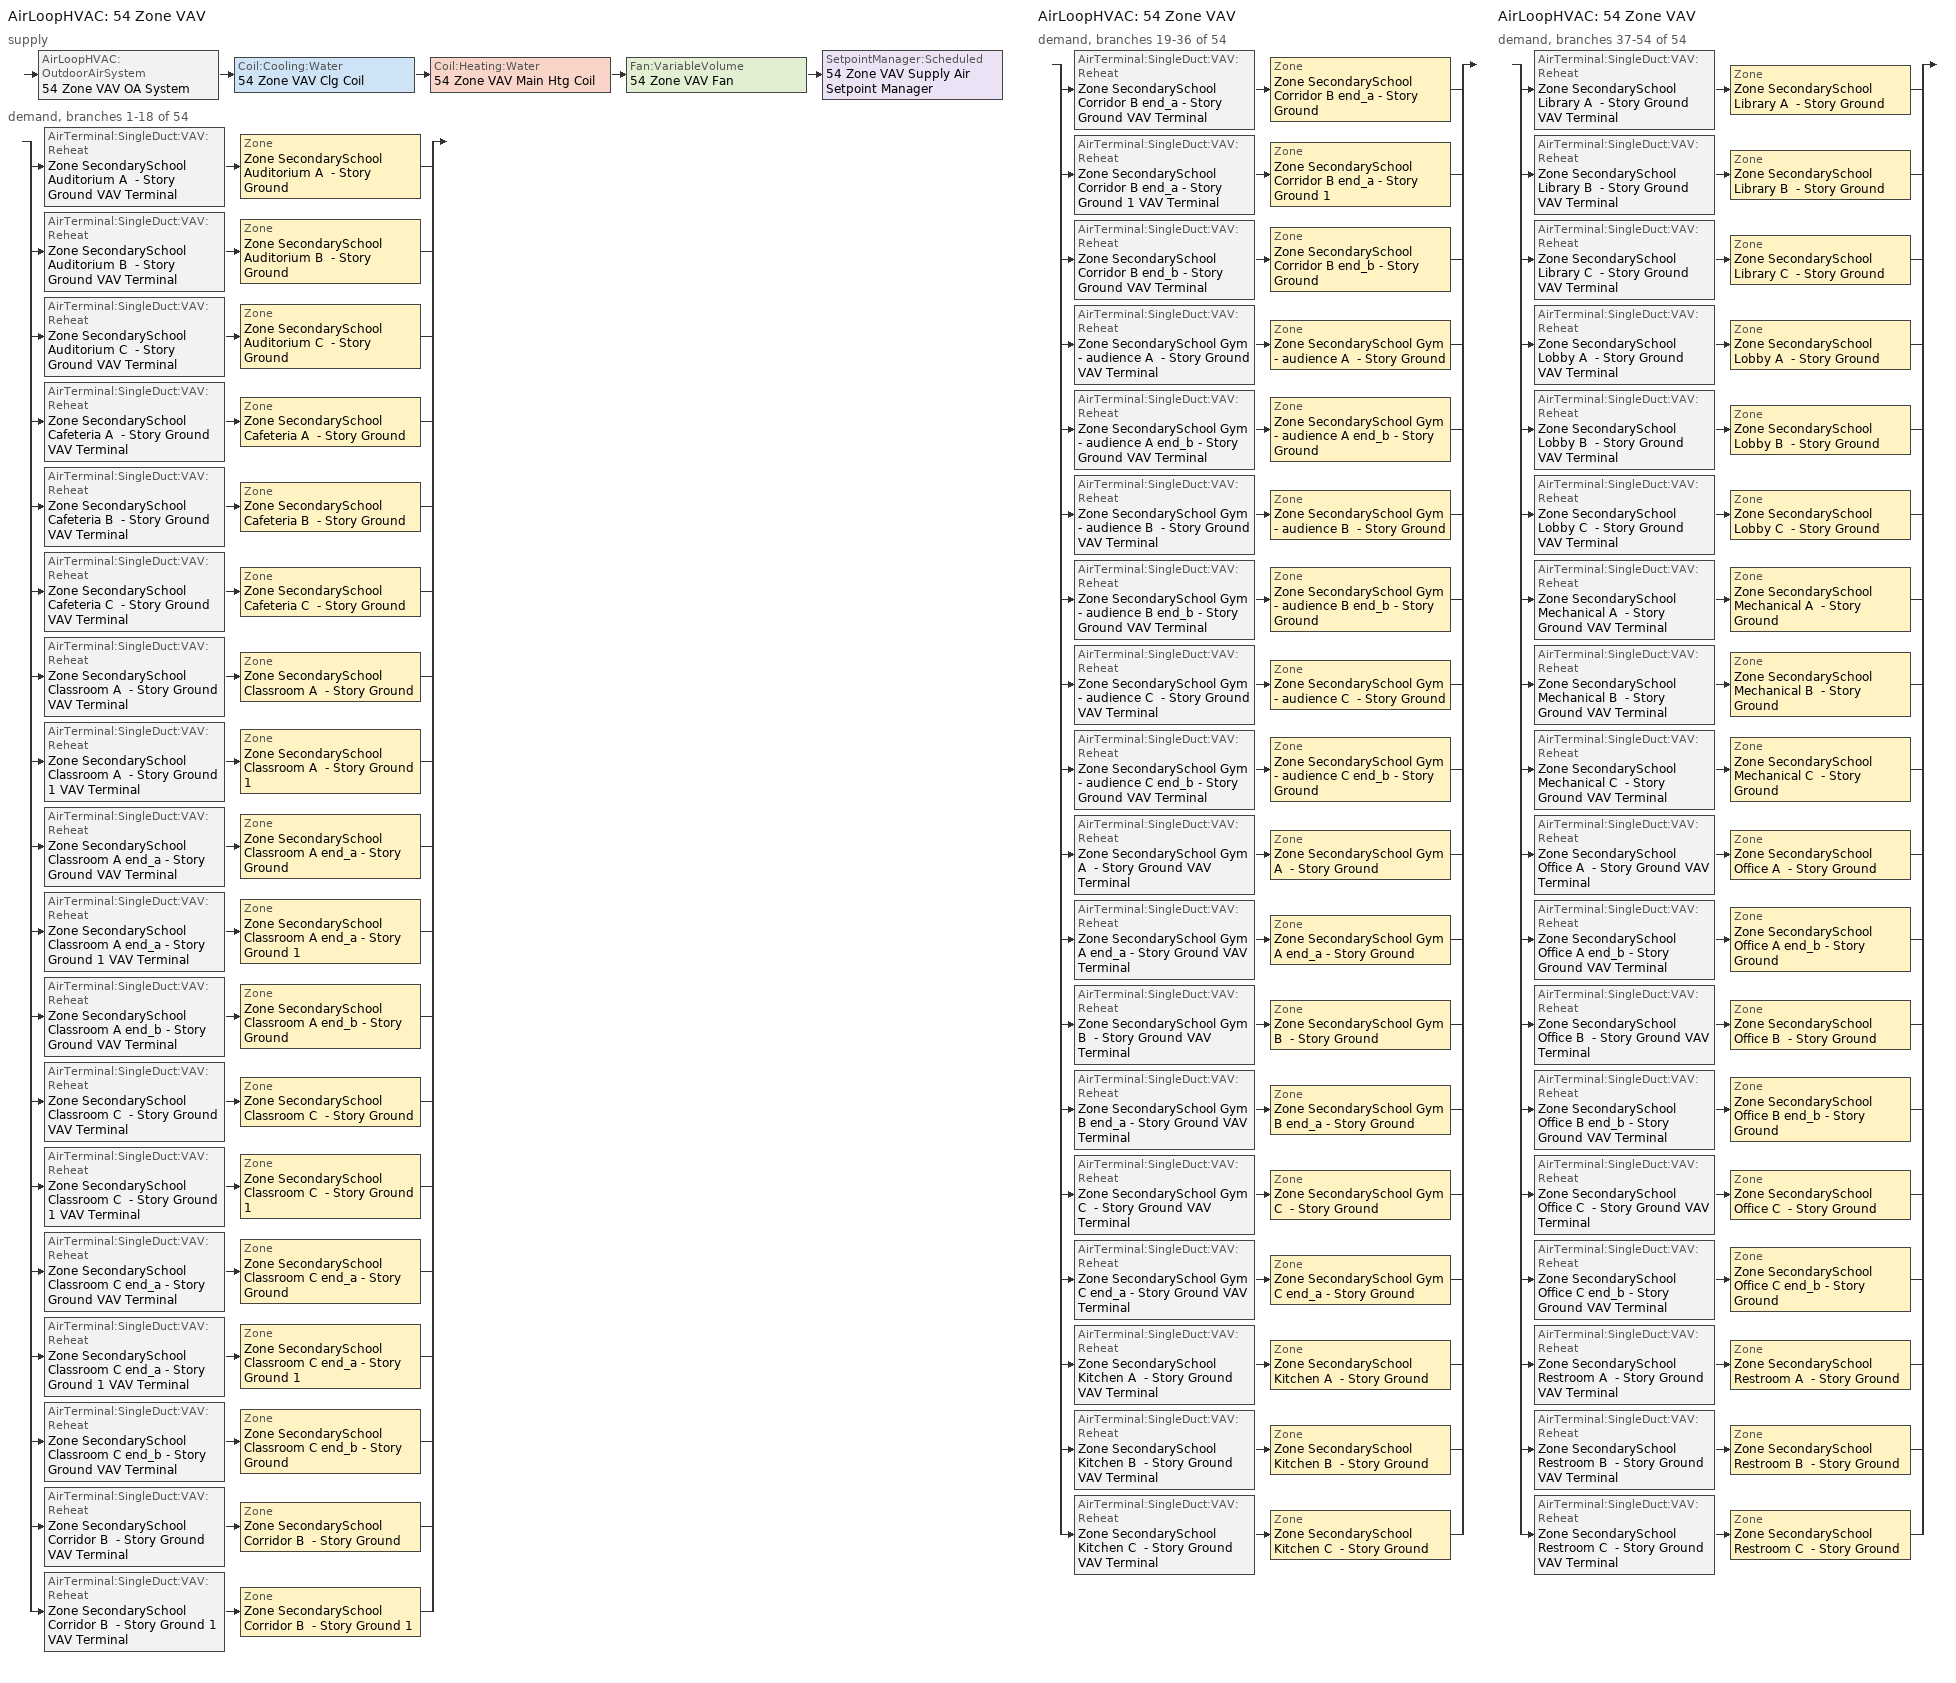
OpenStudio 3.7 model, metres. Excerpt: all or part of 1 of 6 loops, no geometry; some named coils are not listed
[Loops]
AirLoopHVAC '54 Zone VAV'
 supply: AirLoopHVAC:OutdoorAirSystem '54 Zone VAV OA System' > Coil:Cooling:Water '54 Zone VAV Clg Coil' > Coil:Heating:Water '54 Zone VAV Main Htg Coil' > Fan:VariableVolume '54 Zone VAV Fan' > SetpointManager:Scheduled '54 Zone VAV Supply Air Setpoint Manager'
 demand, branches 1-18 of 54: split
  | AirTerminal:SingleDuct:VAV:Reheat 'Zone SecondarySchool Auditorium A  - Story Ground VAV Terminal' > Zone 'Zone SecondarySchool Auditorium A  - Story Ground'
  | AirTerminal:SingleDuct:VAV:Reheat 'Zone SecondarySchool Auditorium B  - Story Ground VAV Terminal' > Zone 'Zone SecondarySchool Auditorium B  - Story Ground'
  | AirTerminal:SingleDuct:VAV:Reheat 'Zone SecondarySchool Auditorium C  - Story Ground VAV Terminal' > Zone 'Zone SecondarySchool Auditorium C  - Story Ground'
  | AirTerminal:SingleDuct:VAV:Reheat 'Zone SecondarySchool Cafeteria A  - Story Ground VAV Terminal' > Zone 'Zone SecondarySchool Cafeteria A  - Story Ground'
  | AirTerminal:SingleDuct:VAV:Reheat 'Zone SecondarySchool Cafeteria B  - Story Ground VAV Terminal' > Zone 'Zone SecondarySchool Cafeteria B  - Story Ground'
  | AirTerminal:SingleDuct:VAV:Reheat 'Zone SecondarySchool Cafeteria C  - Story Ground VAV Terminal' > Zone 'Zone SecondarySchool Cafeteria C  - Story Ground'
  | AirTerminal:SingleDuct:VAV:Reheat 'Zone SecondarySchool Classroom A  - Story Ground VAV Terminal' > Zone 'Zone SecondarySchool Classroom A  - Story Ground'
  | AirTerminal:SingleDuct:VAV:Reheat 'Zone SecondarySchool Classroom A  - Story Ground 1 VAV Terminal' > Zone 'Zone SecondarySchool Classroom A  - Story Ground 1'
  | AirTerminal:SingleDuct:VAV:Reheat 'Zone SecondarySchool Classroom A end_a - Story Ground VAV Terminal' > Zone 'Zone SecondarySchool Classroom A end_a - Story Ground'
  | AirTerminal:SingleDuct:VAV:Reheat 'Zone SecondarySchool Classroom A end_a - Story Ground 1 VAV Terminal' > Zone 'Zone SecondarySchool Classroom A end_a - Story Ground 1'
  | AirTerminal:SingleDuct:VAV:Reheat 'Zone SecondarySchool Classroom A end_b - Story Ground VAV Terminal' > Zone 'Zone SecondarySchool Classroom A end_b - Story Ground'
  | AirTerminal:SingleDuct:VAV:Reheat 'Zone SecondarySchool Classroom C  - Story Ground VAV Terminal' > Zone 'Zone SecondarySchool Classroom C  - Story Ground'
  | AirTerminal:SingleDuct:VAV:Reheat 'Zone SecondarySchool Classroom C  - Story Ground 1 VAV Terminal' > Zone 'Zone SecondarySchool Classroom C  - Story Ground 1'
  | AirTerminal:SingleDuct:VAV:Reheat 'Zone SecondarySchool Classroom C end_a - Story Ground VAV Terminal' > Zone 'Zone SecondarySchool Classroom C end_a - Story Ground'
  | AirTerminal:SingleDuct:VAV:Reheat 'Zone SecondarySchool Classroom C end_a - Story Ground 1 VAV Terminal' > Zone 'Zone SecondarySchool Classroom C end_a - Story Ground 1'
  | AirTerminal:SingleDuct:VAV:Reheat 'Zone SecondarySchool Classroom C end_b - Story Ground VAV Terminal' > Zone 'Zone SecondarySchool Classroom C end_b - Story Ground'
  | AirTerminal:SingleDuct:VAV:Reheat 'Zone SecondarySchool Corridor B  - Story Ground VAV Terminal' > Zone 'Zone SecondarySchool Corridor B  - Story Ground'
  | AirTerminal:SingleDuct:VAV:Reheat 'Zone SecondarySchool Corridor B  - Story Ground 1 VAV Terminal' > Zone 'Zone SecondarySchool Corridor B  - Story Ground 1'
AirLoopHVAC '54 Zone VAV'
 demand, branches 19-36 of 54: split
  | AirTerminal:SingleDuct:VAV:Reheat 'Zone SecondarySchool Corridor B end_a - Story Ground VAV Terminal' > Zone 'Zone SecondarySchool Corridor B end_a - Story Ground'
  | AirTerminal:SingleDuct:VAV:Reheat 'Zone SecondarySchool Corridor B end_a - Story Ground 1 VAV Terminal' > Zone 'Zone SecondarySchool Corridor B end_a - Story Ground 1'
  | AirTerminal:SingleDuct:VAV:Reheat 'Zone SecondarySchool Corridor B end_b - Story Ground VAV Terminal' > Zone 'Zone SecondarySchool Corridor B end_b - Story Ground'
  | AirTerminal:SingleDuct:VAV:Reheat 'Zone SecondarySchool Gym - audience A  - Story Ground VAV Terminal' > Zone 'Zone SecondarySchool Gym - audience A  - Story Ground'
  | AirTerminal:SingleDuct:VAV:Reheat 'Zone SecondarySchool Gym - audience A end_b - Story Ground VAV Terminal' > Zone 'Zone SecondarySchool Gym - audience A end_b - Story Ground'
  | AirTerminal:SingleDuct:VAV:Reheat 'Zone SecondarySchool Gym - audience B  - Story Ground VAV Terminal' > Zone 'Zone SecondarySchool Gym - audience B  - Story Ground'
  | AirTerminal:SingleDuct:VAV:Reheat 'Zone SecondarySchool Gym - audience B end_b - Story Ground VAV Terminal' > Zone 'Zone SecondarySchool Gym - audience B end_b - Story Ground'
  | AirTerminal:SingleDuct:VAV:Reheat 'Zone SecondarySchool Gym - audience C  - Story Ground VAV Terminal' > Zone 'Zone SecondarySchool Gym - audience C  - Story Ground'
  | AirTerminal:SingleDuct:VAV:Reheat 'Zone SecondarySchool Gym - audience C end_b - Story Ground VAV Terminal' > Zone 'Zone SecondarySchool Gym - audience C end_b - Story Ground'
  | AirTerminal:SingleDuct:VAV:Reheat 'Zone SecondarySchool Gym A  - Story Ground VAV Terminal' > Zone 'Zone SecondarySchool Gym A  - Story Ground'
  | AirTerminal:SingleDuct:VAV:Reheat 'Zone SecondarySchool Gym A end_a - Story Ground VAV Terminal' > Zone 'Zone SecondarySchool Gym A end_a - Story Ground'
  | AirTerminal:SingleDuct:VAV:Reheat 'Zone SecondarySchool Gym B  - Story Ground VAV Terminal' > Zone 'Zone SecondarySchool Gym B  - Story Ground'
  | AirTerminal:SingleDuct:VAV:Reheat 'Zone SecondarySchool Gym B end_a - Story Ground VAV Terminal' > Zone 'Zone SecondarySchool Gym B end_a - Story Ground'
  | AirTerminal:SingleDuct:VAV:Reheat 'Zone SecondarySchool Gym C  - Story Ground VAV Terminal' > Zone 'Zone SecondarySchool Gym C  - Story Ground'
  | AirTerminal:SingleDuct:VAV:Reheat 'Zone SecondarySchool Gym C end_a - Story Ground VAV Terminal' > Zone 'Zone SecondarySchool Gym C end_a - Story Ground'
  | AirTerminal:SingleDuct:VAV:Reheat 'Zone SecondarySchool Kitchen A  - Story Ground VAV Terminal' > Zone 'Zone SecondarySchool Kitchen A  - Story Ground'
  | AirTerminal:SingleDuct:VAV:Reheat 'Zone SecondarySchool Kitchen B  - Story Ground VAV Terminal' > Zone 'Zone SecondarySchool Kitchen B  - Story Ground'
  | AirTerminal:SingleDuct:VAV:Reheat 'Zone SecondarySchool Kitchen C  - Story Ground VAV Terminal' > Zone 'Zone SecondarySchool Kitchen C  - Story Ground'
AirLoopHVAC '54 Zone VAV'
 demand, branches 37-54 of 54: split
  | AirTerminal:SingleDuct:VAV:Reheat 'Zone SecondarySchool Library A  - Story Ground VAV Terminal' > Zone 'Zone SecondarySchool Library A  - Story Ground'
  | AirTerminal:SingleDuct:VAV:Reheat 'Zone SecondarySchool Library B  - Story Ground VAV Terminal' > Zone 'Zone SecondarySchool Library B  - Story Ground'
  | AirTerminal:SingleDuct:VAV:Reheat 'Zone SecondarySchool Library C  - Story Ground VAV Terminal' > Zone 'Zone SecondarySchool Library C  - Story Ground'
  | AirTerminal:SingleDuct:VAV:Reheat 'Zone SecondarySchool Lobby A  - Story Ground VAV Terminal' > Zone 'Zone SecondarySchool Lobby A  - Story Ground'
  | AirTerminal:SingleDuct:VAV:Reheat 'Zone SecondarySchool Lobby B  - Story Ground VAV Terminal' > Zone 'Zone SecondarySchool Lobby B  - Story Ground'
  | AirTerminal:SingleDuct:VAV:Reheat 'Zone SecondarySchool Lobby C  - Story Ground VAV Terminal' > Zone 'Zone SecondarySchool Lobby C  - Story Ground'
  | AirTerminal:SingleDuct:VAV:Reheat 'Zone SecondarySchool Mechanical A  - Story Ground VAV Terminal' > Zone 'Zone SecondarySchool Mechanical A  - Story Ground'
  | AirTerminal:SingleDuct:VAV:Reheat 'Zone SecondarySchool Mechanical B  - Story Ground VAV Terminal' > Zone 'Zone SecondarySchool Mechanical B  - Story Ground'
  | AirTerminal:SingleDuct:VAV:Reheat 'Zone SecondarySchool Mechanical C  - Story Ground VAV Terminal' > Zone 'Zone SecondarySchool Mechanical C  - Story Ground'
  | AirTerminal:SingleDuct:VAV:Reheat 'Zone SecondarySchool Office A  - Story Ground VAV Terminal' > Zone 'Zone SecondarySchool Office A  - Story Ground'
  | AirTerminal:SingleDuct:VAV:Reheat 'Zone SecondarySchool Office A end_b - Story Ground VAV Terminal' > Zone 'Zone SecondarySchool Office A end_b - Story Ground'
  | AirTerminal:SingleDuct:VAV:Reheat 'Zone SecondarySchool Office B  - Story Ground VAV Terminal' > Zone 'Zone SecondarySchool Office B  - Story Ground'
  | AirTerminal:SingleDuct:VAV:Reheat 'Zone SecondarySchool Office B end_b - Story Ground VAV Terminal' > Zone 'Zone SecondarySchool Office B end_b - Story Ground'
  | AirTerminal:SingleDuct:VAV:Reheat 'Zone SecondarySchool Office C  - Story Ground VAV Terminal' > Zone 'Zone SecondarySchool Office C  - Story Ground'
  | AirTerminal:SingleDuct:VAV:Reheat 'Zone SecondarySchool Office C end_b - Story Ground VAV Terminal' > Zone 'Zone SecondarySchool Office C end_b - Story Ground'
  | AirTerminal:SingleDuct:VAV:Reheat 'Zone SecondarySchool Restroom A  - Story Ground VAV Terminal' > Zone 'Zone SecondarySchool Restroom A  - Story Ground'
  | AirTerminal:SingleDuct:VAV:Reheat 'Zone SecondarySchool Restroom B  - Story Ground VAV Terminal' > Zone 'Zone SecondarySchool Restroom B  - Story Ground'
  | AirTerminal:SingleDuct:VAV:Reheat 'Zone SecondarySchool Restroom C  - Story Ground VAV Terminal' > Zone 'Zone SecondarySchool Restroom C  - Story Ground'
[SizingPeriod:DesignDay] Barometric Pressure {Pa}=100606; Wind Speed {m/s}=3.2; Wind Direction {deg}=10; Rain Indicator=No; Snow Indicator=No; Day of Month=21; Day Type=SummerDesignDay; Daylight Saving Time Indicator=No; Humidity Condition Type=Wetbulb; Dry-Bulb Temperature Range Modifier Type=DefaultMultipliers; Solar Model Indicator=ASHRAETau; ASHRAE Clear Sky Optical Depth for Beam Irradiance=0.346
Name | Maximum Dry-Bulb Temperature {C} | Daily Dry-Bulb Temperature Range {deltaC} | Month | Wetbulb or DewPoint at Maximum Dry-Bulb {C} | ASHRAE Clear Sky Optical Depth for Diffuse Irradiance
Aurora State October .4% Condns DB=>MCWB 1 | 25.2 | 9.3 | 10 | 15.1 | 2.553
Aurora State September .4% Condns DB=>MCWB 1 | 32.9 | 13 | 9 | 18.6 | 2.524
[Sizing:Zone] Zone Cooling Design Supply Air Temperature Input Method=SupplyAirTemperature; Zone Cooling Design Supply Air Temperature {C}=12.7778; Zone Cooling Design Supply Air Temperature Difference {deltaC}=11.11; Zone Heating Design Supply Air Temperature Input Method=SupplyAirTemperature; Zone Heating Design Supply Air Temperature {C}=40; Zone Heating Design Supply Air Temperature Difference {deltaC}=11.11; Zone Cooling Design Supply Air Humidity Ratio {kg-H2O/kg-air}=0.0085; Zone Heating Design Supply Air Humidity Ratio {kg-H2O/kg-air}=0.008; Cooling Design Air Flow Method=DesignDayWithLimit; Heating Design Air Flow Method=DesignDay; Account for Dedicated Outdoor Air System=No; Dedicated Outdoor Air System Control Strategy=NeutralSupplyAir; Dedicated Outdoor Air Low Setpoint Temperature for Design {C}=autosize; Dedicated Outdoor Air High Setpoint Temperature for Design {C}=autosize; Zone Load Sizing Method=Sensible Load Only No Latent Load; Zone Latent Cooling Design Supply Air Humidity Ratio Input Method=HumidityRatioDifference; Zone Cooling Design Supply Air Humidity Ratio Difference {kgWater/kgDryAir}=0.005; Zone Latent Heating Design Supply Air Humidity Ratio Input Method=HumidityRatioDifference; Zone Humidification Design Supply Air Humidity Ratio Difference {kgWater/kgDryAir}=0.005
Zone SecondarySchool Classroom A end_a - Story Ground; Zone SecondarySchool Corridor B end_a - Story Ground; Zone SecondarySchool Classroom C end_a - Story Ground; Zone SecondarySchool Classroom A  - Story Ground; Zone SecondarySchool Corridor B  - Story Ground; Zone SecondarySchool Classroom C  - Story Ground; Zone SecondarySchool Classroom A end_b - Story Ground; Zone SecondarySchool Corridor B end_b - Story Ground; Zone SecondarySchool Classroom C end_b - Story Ground; Zone SecondarySchool Classroom A end_a - Story Ground 1; Zone SecondarySchool Corridor B end_a - Story Ground 1; Zone SecondarySchool Classroom C end_a - Story Ground 1; Zone SecondarySchool Classroom A  - Story Ground 1; Zone SecondarySchool Corridor B  - Story Ground 1; Zone SecondarySchool Classroom C  - Story Ground 1; Zone SecondarySchool Kitchen A  - Story Ground; Zone SecondarySchool Kitchen B  - Story Ground; Zone SecondarySchool Kitchen C  - Story Ground; Zone SecondarySchool Lobby A  - Story Ground; Zone SecondarySchool Lobby B  - Story Ground; Zone SecondarySchool Lobby C  - Story Ground; Zone SecondarySchool Restroom A  - Story Ground; Zone SecondarySchool Restroom B  - Story Ground; Zone SecondarySchool Restroom C  - Story Ground; Zone SecondarySchool Cafeteria A  - Story Ground; Zone SecondarySchool Cafeteria B  - Story Ground; Zone SecondarySchool Cafeteria C  - Story Ground; Zone SecondarySchool Mechanical A  - Story Ground; Zone SecondarySchool Mechanical B  - Story Ground; Zone SecondarySchool Mechanical C  - Story Ground; Zone SecondarySchool Library A  - Story Ground; Zone SecondarySchool Library B  - Story Ground; Zone SecondarySchool Library C  - Story Ground; Zone SecondarySchool Office A  - Story Ground; Zone SecondarySchool Office B  - Story Ground; Zone SecondarySchool Office C  - Story Ground; Zone SecondarySchool Office A end_b - Story Ground; Zone SecondarySchool Office B end_b - Story Ground; Zone SecondarySchool Office C end_b - Story Ground; Zone SecondarySchool Gym A end_a - Story Ground; Zone SecondarySchool Gym B end_a - Story Ground; Zone SecondarySchool Gym C end_a - Story Ground; Zone SecondarySchool Gym A  - Story Ground; Zone SecondarySchool Gym B  - Story Ground; Zone SecondarySchool Gym C  - Story Ground; Zone SecondarySchool Auditorium A  - Story Ground; Zone SecondarySchool Auditorium B  - Story Ground; Zone SecondarySchool Auditorium C  - Story Ground; Zone SecondarySchool Gym - audience A  - Story Ground; Zone SecondarySchool Gym - audience B  - Story Ground; Zone SecondarySchool Gym - audience C  - Story Ground; Zone SecondarySchool Gym - audience A end_b - Story Ground; Zone SecondarySchool Gym - audience B end_b - Story Ground; Zone SecondarySchool Gym - audience C end_b - Story Ground
[Zone equipment]
Zone SecondarySchool Classroom A end_a - Story Ground: Zone SecondarySchool Classroom A end_a - Story Ground VAV Terminal
Zone SecondarySchool Corridor B end_a - Story Ground: Zone SecondarySchool Corridor B end_a - Story Ground VAV Terminal
Zone SecondarySchool Classroom C end_a - Story Ground: Zone SecondarySchool Classroom C end_a - Story Ground VAV Terminal
Zone SecondarySchool Classroom A  - Story Ground: Zone SecondarySchool Classroom A  - Story Ground VAV Terminal
Zone SecondarySchool Corridor B  - Story Ground: Zone SecondarySchool Corridor B  - Story Ground VAV Terminal
Zone SecondarySchool Classroom C  - Story Ground: Zone SecondarySchool Classroom C  - Story Ground VAV Terminal
Zone SecondarySchool Classroom A end_b - Story Ground: Zone SecondarySchool Classroom A end_b - Story Ground VAV Terminal
Zone SecondarySchool Corridor B end_b - Story Ground: Zone SecondarySchool Corridor B end_b - Story Ground VAV Terminal
Zone SecondarySchool Classroom C end_b - Story Ground: Zone SecondarySchool Classroom C end_b - Story Ground VAV Terminal
Zone SecondarySchool Classroom A end_a - Story Ground 1: Zone SecondarySchool Classroom A end_a - Story Ground 1 VAV Terminal
Zone SecondarySchool Corridor B end_a - Story Ground 1: Zone SecondarySchool Corridor B end_a - Story Ground 1 VAV Terminal
Zone SecondarySchool Classroom C end_a - Story Ground 1: Zone SecondarySchool Classroom C end_a - Story Ground 1 VAV Terminal
Zone SecondarySchool Classroom A  - Story Ground 1: Zone SecondarySchool Classroom A  - Story Ground 1 VAV Terminal
Zone SecondarySchool Corridor B  - Story Ground 1: Zone SecondarySchool Corridor B  - Story Ground 1 VAV Terminal
Zone SecondarySchool Classroom C  - Story Ground 1: Zone SecondarySchool Classroom C  - Story Ground 1 VAV Terminal
Zone SecondarySchool Kitchen A  - Story Ground: Zone SecondarySchool Kitchen A  - Story Ground Exhaust Fan, Zone SecondarySchool Kitchen A  - Story Ground VAV Terminal
Zone SecondarySchool Kitchen B  - Story Ground: Zone SecondarySchool Kitchen B  - Story Ground Exhaust Fan, Zone SecondarySchool Kitchen B  - Story Ground VAV Terminal
Zone SecondarySchool Kitchen C  - Story Ground: Zone SecondarySchool Kitchen C  - Story Ground Exhaust Fan, Zone SecondarySchool Kitchen C  - Story Ground VAV Terminal
Zone SecondarySchool Lobby A  - Story Ground: Zone SecondarySchool Lobby A  - Story Ground VAV Terminal
Zone SecondarySchool Lobby B  - Story Ground: Zone SecondarySchool Lobby B  - Story Ground VAV Terminal
Zone SecondarySchool Lobby C  - Story Ground: Zone SecondarySchool Lobby C  - Story Ground VAV Terminal
Zone SecondarySchool Restroom A  - Story Ground: Zone SecondarySchool Restroom A  - Story Ground Exhaust Fan, Zone SecondarySchool Restroom A  - Story Ground VAV Terminal
Zone SecondarySchool Restroom B  - Story Ground: Zone SecondarySchool Restroom B  - Story Ground Exhaust Fan, Zone SecondarySchool Restroom B  - Story Ground VAV Terminal
Zone SecondarySchool Restroom C  - Story Ground: Zone SecondarySchool Restroom C  - Story Ground Exhaust Fan, Zone SecondarySchool Restroom C  - Story Ground VAV Terminal
Zone SecondarySchool Cafeteria A  - Story Ground: Zone SecondarySchool Cafeteria A  - Story Ground VAV Terminal
Zone SecondarySchool Cafeteria B  - Story Ground: Zone SecondarySchool Cafeteria B  - Story Ground VAV Terminal
Zone SecondarySchool Cafeteria C  - Story Ground: Zone SecondarySchool Cafeteria C  - Story Ground VAV Terminal
Zone SecondarySchool Mechanical A  - Story Ground: Zone SecondarySchool Mechanical A  - Story Ground VAV Terminal
Zone SecondarySchool Mechanical B  - Story Ground: Zone SecondarySchool Mechanical B  - Story Ground VAV Terminal
Zone SecondarySchool Mechanical C  - Story Ground: Zone SecondarySchool Mechanical C  - Story Ground VAV Terminal
Zone SecondarySchool Library A  - Story Ground: Zone SecondarySchool Library A  - Story Ground VAV Terminal
Zone SecondarySchool Library B  - Story Ground: Zone SecondarySchool Library B  - Story Ground VAV Terminal
Zone SecondarySchool Library C  - Story Ground: Zone SecondarySchool Library C  - Story Ground VAV Terminal
Zone SecondarySchool Office A  - Story Ground: Zone SecondarySchool Office A  - Story Ground VAV Terminal
Zone SecondarySchool Office B  - Story Ground: Zone SecondarySchool Office B  - Story Ground VAV Terminal
Zone SecondarySchool Office C  - Story Ground: Zone SecondarySchool Office C  - Story Ground VAV Terminal
Zone SecondarySchool Office A end_b - Story Ground: Zone SecondarySchool Office A end_b - Story Ground VAV Terminal
Zone SecondarySchool Office B end_b - Story Ground: Zone SecondarySchool Office B end_b - Story Ground VAV Terminal
Zone SecondarySchool Office C end_b - Story Ground: Zone SecondarySchool Office C end_b - Story Ground VAV Terminal
Zone SecondarySchool Gym A end_a - Story Ground: Zone SecondarySchool Gym A end_a - Story Ground VAV Terminal
Zone SecondarySchool Gym B end_a - Story Ground: Zone SecondarySchool Gym B end_a - Story Ground VAV Terminal
Zone SecondarySchool Gym C end_a - Story Ground: Zone SecondarySchool Gym C end_a - Story Ground VAV Terminal
Zone SecondarySchool Gym A  - Story Ground: Zone SecondarySchool Gym A  - Story Ground VAV Terminal
Zone SecondarySchool Gym B  - Story Ground: Zone SecondarySchool Gym B  - Story Ground VAV Terminal
Zone SecondarySchool Gym C  - Story Ground: Zone SecondarySchool Gym C  - Story Ground VAV Terminal
Zone SecondarySchool Auditorium A  - Story Ground: Zone SecondarySchool Auditorium A  - Story Ground VAV Terminal
Zone SecondarySchool Auditorium B  - Story Ground: Zone SecondarySchool Auditorium B  - Story Ground VAV Terminal
Zone SecondarySchool Auditorium C  - Story Ground: Zone SecondarySchool Auditorium C  - Story Ground VAV Terminal
Zone SecondarySchool Gym - audience A  - Story Ground: Zone SecondarySchool Gym - audience A  - Story Ground VAV Terminal
Zone SecondarySchool Gym - audience B  - Story Ground: Zone SecondarySchool Gym - audience B  - Story Ground VAV Terminal
Zone SecondarySchool Gym - audience C  - Story Ground: Zone SecondarySchool Gym - audience C  - Story Ground VAV Terminal
Zone SecondarySchool Gym - audience A end_b - Story Ground: Zone SecondarySchool Gym - audience A end_b - Story Ground VAV Terminal
Zone SecondarySchool Gym - audience B end_b - Story Ground: Zone SecondarySchool Gym - audience B end_b - Story Ground VAV Terminal
Zone SecondarySchool Gym - audience C end_b - Story Ground: Zone SecondarySchool Gym - audience C end_b - Story Ground VAV Terminal
[Fan:ZoneExhaust] Fan Total Efficiency=0.0273754; Pressure Rise {Pa}=124.544; System Availability Manager Coupling Mode=Decoupled
Name | Availability Schedule | Maximum Flow Rate {m3/s} | Flow Fraction Schedule
Zone SecondarySchool Kitchen A  - Story Ground Exhaust Fan; Zone SecondarySchool Kitchen C  - Story Ground Exhaust Fan | SecondarySchool Kitchen Exhaust | 0.0534989 | SecondarySchool Kitchen Exhaust
Zone SecondarySchool Kitchen B  - Story Ground Exhaust Fan | SecondarySchool Kitchen Exhaust | 0.438101 | SecondarySchool Kitchen Exhaust
Zone SecondarySchool Restroom A  - Story Ground Exhaust Fan; Zone SecondarySchool Restroom C  - Story Ground Exhaust Fan | Always On Discrete | 0.0418126 | Always On Discrete
Zone SecondarySchool Restroom B  - Story Ground Exhaust Fan | Always On Discrete | 0.342402 | Always On Discrete
[SetpointManager:Scheduled]
54 Zone VAV Supply Air Setpoint Manager: Control Variable=Temperature; Schedule=Supply Air Temp - 55.0F; Setpoint Node or NodeList=54 Zone VAV Supply Outlet Node
[Refrigeration:WalkIn] Availability Schedule=Always On Discrete; Rated Total Heating Power {W}=0; Rated Circulation Fan Power {W}=0; Rated Total Lighting Power {W}=240; Lighting Schedule=Always On; Defrost Control Type=TimeSchedule; Temperature Termination Defrost Fraction to Ice=0.7; Insulated Floor Surface Area {m2}=22.2967; Insulated Floor U-Value {W/m2-K}=0.207
Name | Rated Coil Cooling Capacity {W} | Operating Temperature {C} | Rated Cooling Source Temperature {C} | Rated Cooling Coil Fan Power {W} | Defrost Type | Defrost Schedule | Defrost Drip-Down Schedule | Defrost Power {W} | WalkIn Zone Boundary 1
Secondary School Cooler | 5597.66 | 2 | -3.88889 | 400 | OffCycle | Refrigeration Defrost Schedule | Refrigeration Dripdown Schedule | 0 | Refrigeration Walk In Zone Boundary 1
Secondary School Freezer | 5363.2 | -23 | -28.3333 | 500 | Electric | Refrigeration Defrost Schedule 1 | Refrigeration Dripdown Schedule 1 | 3000 | Refrigeration Walk In Zone Boundary 2
[Refrigeration:WalkIn:ZoneBoundary] Zone=Zone SecondarySchool Kitchen B  - Story Ground; Total Insulated Surface Area Facing Zone {m2}=43.4; Insulated Surface U-Value Facing Zone {W/m2-K}=0.235; Area of Stocking Doors Facing Zone {m2}=2; Height of Stocking Doors Facing Zone {m}=2; Stocking Door Opening Schedule Name Facing Zone=door_wi_sched; Stocking Door Opening Protection Type Facing Zone=None
Refrigeration Walk In Zone Boundary 1; Refrigeration Walk In Zone Boundary 2
[AirLoopHVAC]
54 Zone VAV: Availability Schedule=54 Zone VAV Occ Sch; Design Supply Air Flow Rate {m3/s}=78.7498; Design Return Air Flow Fraction of Supply Air Flow=1
[Sizing:System]
54 Zone VAV: Type of Load to Size On=Sensible; Design Outdoor Air Flow Rate {m3/s}=78.7498; Central Heating Maximum System Air Flow Ratio=0.3; Preheat Design Temperature {C}=7.22222; Preheat Design Humidity Ratio {kg-H2O/kg-Air}=0.008; Precool Design Temperature {C}=12.7778; Precool Design Humidity Ratio {kg-H2O/kg-Air}=0.008; Central Cooling Design Supply Air Temperature {C}=12.7778; Central Heating Design Supply Air Temperature {C}=12.7778; Sizing Option=Coincident; 100% Outdoor Air in Cooling=No; 100% Outdoor Air in Heating=No; Central Cooling Design Supply Air Humidity Ratio {kg-H2O/kg-Air}=0.0085; Central Heating Design Supply Air Humidity Ratio {kg-H2O/kg-Air}=0.008; Cooling Design Air Flow Method=DesignDay; Heating Design Air Flow Method=DesignDay; System Outdoor Air Method=ZoneSum; Zone Maximum Outdoor Air Fraction=1; Cooling Supply Air Flow Rate Per Floor Area {m3/s-m2}=0.00996765; Cooling Fraction of Autosized Cooling Supply Air Flow Rate=1; Cooling Supply Air Flow Rate Per Unit Cooling Capacity {m3/s-W}=3.94755e-05; Heating Supply Air Flow Rate Per Floor Area {m3/s-m2}=0.00996765; Heating Fraction of Autosized Heating Supply Air Flow Rate=1; Heating Fraction of Autosized Cooling Supply Air Flow Rate=1; Heating Supply Air Flow Rate Per Unit Heating Capacity {m3/s-W}=3.15882e-05; Cooling Design Capacity Method=CoolingDesignCapacity; Cooling Design Capacity {W}=1.55503e+06; Cooling Design Capacity Per Floor Area {W/m2}=234.7; Fraction of Autosized Cooling Design Capacity=1; Heating Design Capacity Method=HeatingDesignCapacity; Heating Design Capacity {W}=678221; Heating Design Capacity Per Floor Area {W/m2}=157; Fraction of Autosized Heating Design Capacity=1; Central Cooling Capacity Control Method=OnOff; Occupant Diversity=1
[Fan:VariableVolume]
54 Zone VAV Fan: Availability Schedule=Always On Discrete; Fan Total Efficiency=0.6175; Pressure Rise {Pa}=1389.92; Maximum Flow Rate {m3/s}=78.7498; Fan Power Minimum Flow Rate Input Method=Fraction; Fan Power Minimum Flow Fraction=0.25; Fan Power Minimum Air Flow Rate {m3/s}=0; Motor Efficiency=0.95; Motor In Airstream Fraction=1; Fan Power Coefficient 1=0.04076; Fan Power Coefficient 2=0.0881; Fan Power Coefficient 3=-0.0729; Fan Power Coefficient 4=0.9437; Fan Power Coefficient 5=0
[Controller:OutdoorAir]
54 Zone VAV OA Controller: Minimum Outdoor Air Flow Rate {m3/s}=0; Maximum Outdoor Air Flow Rate {m3/s}=78.7498; Economizer Control Type=FixedDryBulb; Economizer Control Action Type=ModulateFlow; Economizer Maximum Limit Dry-Bulb Temperature {C}=12.7778; Lockout Type=LockoutWithHeating; Minimum Limit Type=FixedMinimum; Minimum Outdoor Air Schedule=54 Zone VAV Occ Sch; Controller Mechanical Ventilation=54 Zone VAV Vent Controller; High Humidity Control=No; Heat Recovery Bypass Control Type=BypassWhenWithinEconomizerLimits; Economizer Operation Staging=InterlockedWithMechanicalCooling
[Controller:MechanicalVentilation]
54 Zone VAV Vent Controller: Availability Schedule=Always On Discrete; Demand Controlled Ventilation=Yes; System Outdoor Air Method=ZoneSum
[AirLoopHVAC:OutdoorAirSystem]
54 Zone VAV OA System: Controller=54 Zone VAV OA Controller
[AirTerminal:SingleDuct:VAV:Reheat] Availability Schedule=Always On Discrete; Zone Minimum Air Flow Input Method=Constant; Constant Minimum Air Flow Fraction=0.3; Minimum Hot Water or Steam Flow Rate {m3/s}=0; Convergence Tolerance=0.001; Damper Heating Action=ReverseWithLimits; Maximum Flow Fraction During Reheat=0.5; Maximum Reheat Air Temperature {C}=40; Control For Outdoor Air=No
Name | Maximum Air Flow Rate {m3/s} | Fixed Minimum Air Flow Rate {m3/s} | Reheat Coil | Maximum Hot Water or Steam Flow Rate {m3/s} | Maximum Flow per Zone Floor Area During Reheat {m3/s-m2}
Zone SecondarySchool Auditorium A  - Story Ground VAV Terminal | 0.534045 | 0.160213 | Zone SecondarySchool Auditorium A  - Story Ground Reheat Coil | 0.000216453 | 0.00455166
Zone SecondarySchool Auditorium B  - Story Ground VAV Terminal | 4.14311 | 1.24293 | Zone SecondarySchool Auditorium B  - Story Ground Reheat Coil | 0.000608259 | 0.00354101
Zone SecondarySchool Auditorium C  - Story Ground VAV Terminal | 1.34458 | 0.403373 | Zone SecondarySchool Auditorium C  - Story Ground Reheat Coil | 0.000237706 | 0.0114598
Zone SecondarySchool Cafeteria A  - Story Ground VAV Terminal | 0.296286 | 0.0888858 | Zone SecondarySchool Cafeteria A  - Story Ground Reheat Coil | 0.000101538 | 0.00339547
Zone SecondarySchool Cafeteria B  - Story Ground VAV Terminal | 2.42628 | 0.727884 | Zone SecondarySchool Cafeteria B  - Story Ground Reheat Coil | 0.000351046 | 0.00339547
Zone SecondarySchool Cafeteria C  - Story Ground VAV Terminal | 0.549271 | 0.164781 | Zone SecondarySchool Cafeteria C  - Story Ground Reheat Coil | 0.000106747 | 0.00629471
Zone SecondarySchool Classroom A  - Story Ground VAV Terminal | 7.48408 | 2.24523 | Zone SecondarySchool Classroom A  - Story Ground Reheat Coil | 0.00203451 | 0.0023856
Zone SecondarySchool Classroom A  - Story Ground 1 VAV Terminal | 2.45228 | 0.735684 | Zone SecondarySchool Classroom A  - Story Ground 1 Reheat Coil | 0.000895612 | 0.00177469
Zone SecondarySchool Classroom A end_a - Story Ground VAV Terminal | 0.892214 | 0.267664 | Zone SecondarySchool Classroom A end_a - Story Ground Reheat Coil | 0.000188291 | 0.00673494
Zone SecondarySchool Classroom A end_a - Story Ground 1 VAV Terminal | 0.731912 | 0.219574 | Zone SecondarySchool Classroom A end_a - Story Ground 1 Reheat Coil | 0.000185678 | 0.00552489
Zone SecondarySchool Classroom A end_b - Story Ground VAV Terminal | 0.466013 | 0.139804 | Zone SecondarySchool Classroom A end_b - Story Ground Reheat Coil | 0.000185757 | 0.00351773
Zone SecondarySchool Classroom C  - Story Ground VAV Terminal | 8.75409 | 2.62623 | Zone SecondarySchool Classroom C  - Story Ground Reheat Coil | 0.00203451 | 0.00279042
Zone SecondarySchool Classroom C  - Story Ground 1 VAV Terminal | 3.7368 | 1.12104 | Zone SecondarySchool Classroom C  - Story Ground 1 Reheat Coil | 0.00089873 | 0.00270428
Zone SecondarySchool Classroom C end_a - Story Ground VAV Terminal | 0.919916 | 0.275975 | Zone SecondarySchool Classroom C end_a - Story Ground Reheat Coil | 0.000189889 | 0.00694405
Zone SecondarySchool Classroom C end_a - Story Ground 1 VAV Terminal | 0.815405 | 0.244622 | Zone SecondarySchool Classroom C end_a - Story Ground 1 Reheat Coil | 0.000185961 | 0.00615514
Zone SecondarySchool Classroom C end_b - Story Ground VAV Terminal | 0.539355 | 0.161806 | Zone SecondarySchool Classroom C end_b - Story Ground Reheat Coil | 0.000185757 | 0.00407135
Zone SecondarySchool Corridor B  - Story Ground VAV Terminal | 4.23194 | 1.26958 | Zone SecondarySchool Corridor B  - Story Ground Reheat Coil | 0.00154566 | 0.00110987
Zone SecondarySchool Corridor B  - Story Ground 1 VAV Terminal | 1.86591 | 0.559772 | Zone SecondarySchool Corridor B  - Story Ground 1 Reheat Coil | 0.000681055 | 0.00111101
Zone SecondarySchool Corridor B end_a - Story Ground VAV Terminal | 0.936579 | 0.280974 | Zone SecondarySchool Corridor B end_a - Story Ground Reheat Coil | 0.000192325 | 0.00581678
Zone SecondarySchool Corridor B end_a - Story Ground 1 VAV Terminal | 0.81516 | 0.244548 | Zone SecondarySchool Corridor B end_a - Story Ground 1 Reheat Coil | 0.000187703 | 0.00506269
Zone SecondarySchool Corridor B end_b - Story Ground VAV Terminal | 0.396217 | 0.118865 | Zone SecondarySchool Corridor B end_b - Story Ground Reheat Coil | 0.00018776 | 0.00246077
Zone SecondarySchool Gym - audience A  - Story Ground VAV Terminal | 0.498811 | 0.149643 | Zone SecondarySchool Gym - audience A  - Story Ground Reheat Coil | 0.000200268 | 0.00468432
Zone SecondarySchool Gym - audience A end_b - Story Ground VAV Terminal | 0.603556 | 0.181067 | Zone SecondarySchool Gym - audience A end_b - Story Ground Reheat Coil | 0.000137573 | 0.014437
Zone SecondarySchool Gym - audience B  - Story Ground VAV Terminal | 2.12536 | 0.637609 | Zone SecondarySchool Gym - audience B  - Story Ground Reheat Coil | 0.000509505 | 0.00200149
Zone SecondarySchool Gym - audience B end_b - Story Ground VAV Terminal | 4.80634 | 1.4419 | Zone SecondarySchool Gym - audience B end_b - Story Ground Reheat Coil | 0.000837655 | 0.0115287
Zone SecondarySchool Gym - audience C  - Story Ground VAV Terminal | 1.22438 | 0.367314 | Zone SecondarySchool Gym - audience C  - Story Ground Reheat Coil | 0.000218773 | 0.0114981
Zone SecondarySchool Gym - audience C end_b - Story Ground VAV Terminal | 0.776789 | 0.233037 | Zone SecondarySchool Gym - audience C end_b - Story Ground Reheat Coil | 0.000146283 | 0.0185806
Zone SecondarySchool Gym A  - Story Ground VAV Terminal | 1.03823 | 0.311469 | Zone SecondarySchool Gym A  - Story Ground Reheat Coil | 0.000356434 | 0.00537704
Zone SecondarySchool Gym A end_a - Story Ground VAV Terminal | 0.530759 | 0.159228 | Zone SecondarySchool Gym A end_a - Story Ground Reheat Coil | 0.000137819 | 0.0126957
Zone SecondarySchool Gym B  - Story Ground VAV Terminal | 9.09091 | 2.72727 | Zone SecondarySchool Gym B  - Story Ground Reheat Coil | 0.00116618 | 0.00472135
Zone SecondarySchool Gym B end_a - Story Ground VAV Terminal | 4.4343 | 1.33029 | Zone SecondarySchool Gym B end_a - Story Ground Reheat Coil | 0.000816641 | 0.0106363
Zone SecondarySchool Gym C  - Story Ground VAV Terminal | 2.34452 | 0.703357 | Zone SecondarySchool Gym C  - Story Ground Reheat Coil | 0.000398915 | 0.0121424
Zone SecondarySchool Gym C end_a - Story Ground VAV Terminal | 0.713859 | 0.214158 | Zone SecondarySchool Gym C end_a - Story Ground Reheat Coil | 0.000142836 | 0.0170754
Zone SecondarySchool Kitchen A  - Story Ground VAV Terminal | 0.0978909 | 0.0293673 | Zone SecondarySchool Kitchen A  - Story Ground Reheat Coil | 3.55483e-05 | 0.00325334
Zone SecondarySchool Kitchen B  - Story Ground VAV Terminal | 0.318647 | 0.0955942 | Zone SecondarySchool Kitchen B  - Story Ground Reheat Coil | 0.000231148 | 0.00129321
Zone SecondarySchool Kitchen C  - Story Ground VAV Terminal | 0.20354 | 0.0610619 | Zone SecondarySchool Kitchen C  - Story Ground Reheat Coil | 3.80193e-05 | 0.00676451
Zone SecondarySchool Library A  - Story Ground VAV Terminal | 0.369733 | 0.11092 | Zone SecondarySchool Library A  - Story Ground Reheat Coil | 0.000136287 | 0.00315072
Zone SecondarySchool Library B  - Story Ground VAV Terminal | 1.74134 | 0.522401 | Zone SecondarySchool Library B  - Story Ground Reheat Coil | 0.000387228 | 0.00181207
Zone SecondarySchool Library C  - Story Ground VAV Terminal | 0.771252 | 0.231376 | Zone SecondarySchool Library C  - Story Ground Reheat Coil | 0.000145237 | 0.00657232
Zone SecondarySchool Lobby A  - Story Ground VAV Terminal | 0.148623 | 0.0445868 | Zone SecondarySchool Lobby A  - Story Ground Reheat Coil | 6.82272e-05 | 0.00253893
Zone SecondarySchool Lobby B  - Story Ground VAV Terminal | 0.559434 | 0.16783 | Zone SecondarySchool Lobby B  - Story Ground Reheat Coil | 0.000192645 | 0.00116704
Zone SecondarySchool Lobby C  - Story Ground VAV Terminal | 0.3515 | 0.10545 | Zone SecondarySchool Lobby C  - Story Ground Reheat Coil | 7.07151e-05 | 0.0060047
Zone SecondarySchool Mechanical A  - Story Ground VAV Terminal | 0.24871 | 0.074613 | Zone SecondarySchool Mechanical A  - Story Ground Reheat Coil | 0.000111098 | 0.00260524
Zone SecondarySchool Mechanical B  - Story Ground VAV Terminal | 0.98491 | 0.295473 | Zone SecondarySchool Mechanical B  - Story Ground Reheat Coil | 0.000314781 | 0.00125986
Zone SecondarySchool Mechanical C  - Story Ground VAV Terminal | 0.575801 | 0.17274 | Zone SecondarySchool Mechanical C  - Story Ground Reheat Coil | 0.000115344 | 0.00603152
Zone SecondarySchool Office A  - Story Ground VAV Terminal | 0.297243 | 0.0891729 | Zone SecondarySchool Office A  - Story Ground Reheat Coil | 0.000125483 | 0.00278511
Zone SecondarySchool Office A end_b - Story Ground VAV Terminal | 0.3151 | 0.09453 | Zone SecondarySchool Office A end_b - Story Ground Reheat Coil | 8.00055e-05 | 0.00753713
Zone SecondarySchool Office B  - Story Ground VAV Terminal | 1.27554 | 0.382661 | Zone SecondarySchool Office B  - Story Ground Reheat Coil | 0.000369209 | 0.00145947
Zone SecondarySchool Office B end_b - Story Ground VAV Terminal | 2.137 | 0.641099 | Zone SecondarySchool Office B end_b - Story Ground Reheat Coil | 0.000415543 | 0.00624212
Zone SecondarySchool Office C  - Story Ground VAV Terminal | 0.658326 | 0.197498 | Zone SecondarySchool Office C  - Story Ground Reheat Coil | 0.000130729 | 0.00616839
Zone SecondarySchool Office C end_b - Story Ground VAV Terminal | 0.402611 | 0.120783 | Zone SecondarySchool Office C end_b - Story Ground Reheat Coil | 8.22266e-05 | 0.00963039
Zone SecondarySchool Restroom A  - Story Ground VAV Terminal | 0.153149 | 0.0459447 | Zone SecondarySchool Restroom A  - Story Ground Reheat Coil | 6.8598e-05 | 0.00261625
Zone SecondarySchool Restroom B  - Story Ground VAV Terminal | 1.16888 | 0.350663 | Zone SecondarySchool Restroom B  - Story Ground Reheat Coil | 0.000209734 | 0.0024384
Zone SecondarySchool Restroom C  - Story Ground VAV Terminal | 0.35762 | 0.107286 | Zone SecondarySchool Restroom C  - Story Ground Reheat Coil | 7.13419e-05 | 0.00610924
[Schedule:Ruleset]
SecondarySchool Kitchen Exhaust: Default Day Schedule=SecondarySchool Kitchen Exhaust Default; Winter Design Day Schedule=SecondarySchool Kitchen Exhaust Winter Design Day
Always On: Default Day Schedule=Always On Default
door_wi_sched: Default Day Schedule=door_wi_sched Default
Refrigeration Defrost Schedule: Default Day Schedule=Refrigeration Defrost Schedule Default - Secondary School Cooler
Refrigeration Dripdown Schedule: Default Day Schedule=Refrigeration Dripdown Schedule Default - Secondary School Cooler
Refrigeration Defrost Schedule 1: Default Day Schedule=Refrigeration Defrost Schedule Default - Secondary School Freezer
Refrigeration Dripdown Schedule 1: Default Day Schedule=Refrigeration Dripdown Schedule Default - Secondary School Freezer
Supply Air Temp - 55.0F: Default Day Schedule=Supply Air Temp - 55.0F Default
54 Zone VAV Occ Sch: Default Day Schedule=54 Zone VAV Occ Sch Default; Winter Design Day Schedule=54 Zone VAV Occ Sch Winter Design Day; Summer Design Day Schedule=54 Zone VAV Occ Sch Summer Design Day
[Schedule:Day]
SecondarySchool Kitchen Exhaust Default: Yes, 5, 15, 0, 16, 15, 1, 24, 0, 0
SecondarySchool Kitchen Exhaust Winter Design Day; 54 Zone VAV Occ Sch Sunday: 24, 0, 0
SecondarySchool Kitchen Exhaust WntrDsn|Wknd Day: Yes, 12, 15, 0, 24, 0, 0
Always On Default; 54 Zone VAV Occ Sch Winter Design Day; 54 Zone VAV Occ Sch Summer Design Day: 24, 0, 1
door_wi_sched Default: 6, 0, 0, 22, 0, 0.0625, 24, 0, 0
Refrigeration Defrost Schedule Default - Secondary School Cooler; Refrigeration Dripdown Schedule Default - Secondary School Cooler: 0, 59, 0, 24, 0, 0
Refrigeration Defrost Schedule Default - Secondary School Freezer; Refrigeration Dripdown Schedule Default - Secondary School Freezer: 0, 45, 0, 24, 0, 0
Supply Air Temp - 55.0F Default; autogen Supply Air Temp - 55.0F 0_day_sch: Yes, 24, 0, 12.7778
54 Zone VAV Occ Sch Default; 54 Zone VAV Occ Sch Monday 2; 54 Zone VAV Occ Sch Tuesday; 54 Zone VAV Occ Sch Tuesday 2; 54 Zone VAV Occ Sch Wednesday; 54 Zone VAV Occ Sch Wednesday 2; 54 Zone VAV Occ Sch Thursday; 54 Zone VAV Occ Sch Thursday 2; 54 Zone VAV Occ Sch Friday; 54 Zone VAV Occ Sch Friday 2: 6, 15, 0, 16, 30, 1, 24, 0, 0
54 Zone VAV Occ Sch Monday 1; 54 Zone VAV Occ Sch Tuesday 1; 54 Zone VAV Occ Sch Wednesday 1; 54 Zone VAV Occ Sch Thursday 1; 54 Zone VAV Occ Sch Friday 1: 11, 45, 0, 16, 15, 1, 24, 0, 0
[Schedule:Rule]
Schedule Rule 42: Schedule Ruleset=SecondarySchool Kitchen Exhaust; Rule Order=0; Day Schedule=SecondarySchool Kitchen Exhaust WntrDsn|Wknd Day; Apply Sunday=Yes; Apply Saturday=Yes; Date Specification Type=DateRange; Start Month=1; Start Day=1; End Month=12; End Day=31
autogen Supply Air Temp - 55.0F 0: Schedule Ruleset=Supply Air Temp - 55.0F; Rule Order=0; Day Schedule=autogen Supply Air Temp - 55.0F 0_day_sch; Apply Sunday=Yes; Apply Saturday=Yes; Date Specification Type=SpecificDates; Apply Monday=Yes; Apply Tuesday=Yes; Apply Wednesday=Yes; Apply Thursday=Yes; Apply Friday=Yes; Specific Month 1=1; Specific Day 1=6; Specific Month 2=1; Specific Day 2=7; Specific Month 3=1; Specific Day 3=13; Specific Month 4=1; Specific Day 4=14; Specific Month 5=1; Specific Day 5=20; Specific Month 6=1; Specific Day 6=21; Specific Month 7=1; Specific Day 7=27; Specific Month 8=1; Specific Day 8=28; Specific Month 9=2; Specific Day 9=3; Specific Month 10=2; Specific Day 10=4; Specific Month 11=2; Specific Day 11=10; Specific Month 12=2; Specific Day 12=11; Specific Month 13=2; Specific Day 13=17; Specific Month 14=2; Specific Day 14=18; Specific Month 15=2; Specific Day 15=24; Specific Month 16=2; Specific Day 16=25; Specific Month 17=3; Specific Day 17=3; Specific Month 18=3; Specific Day 18=4; Specific Month 19=3; Specific Day 19=10; Specific Month 20=3; Specific Day 20=11; Specific Month 21=3; Specific Day 21=17; Specific Month 22=3; Specific Day 22=18; Specific Month 23=3; Specific Day 23=24; Specific Month 24=3; Specific Day 24=25; Specific Month 25=3; Specific Day 25=31; Specific Month 26=4; Specific Day 26=1; Specific Month 27=4; Specific Day 27=7; Specific Month 28=4; Specific Day 28=8; Specific Month 29=4; Specific Day 29=14; Specific Month 30=4; Specific Day 30=15; Specific Month 31=4; Specific Day 31=21; Specific Month 32=4; Specific Day 32=22; Specific Month 33=4; Specific Day 33=28; Specific Month 34=4; Specific Day 34=29; Specific Month 35=5; Specific Day 35=5; Specific Month 36=5; Specific Day 36=6; Specific Month 37=5; Specific Day 37=12; Specific Month 38=5; Specific Day 38=13; Specific Month 39=5; Specific Day 39=19; Specific Month 40=5; Specific Day 40=20; Specific Month 41=5; Specific Day 41=26; Specific Month 42=5; Specific Day 42=27; Specific Month 43=6; Specific Day 43=2; Specific Month 44=6; Specific Day 44=3; Specific Month 45=6; Specific Day 45=9; Specific Month 46=6; Specific Day 46=10; Specific Month 47=6; Specific Day 47=16; Specific Month 48=6; Specific Day 48=17; Specific Month 49=6; Specific Day 49=23; Specific Month 50=6; Specific Day 50=24; Specific Month 51=6; Specific Day 51=30; Specific Month 52=7; Specific Day 52=1; Specific Month 53=7; Specific Day 53=7; Specific Month 54=7; Specific Day 54=8; Specific Month 55=7; Specific Day 55=14; Specific Month 56=7; Specific Day 56=15; Specific Month 57=7; Specific Day 57=21; Specific Month 58=7; Specific Day 58=22; Specific Month 59=7; Specific Day 59=28; Specific Month 60=7; Specific Day 60=29; Specific Month 61=8; Specific Day 61=4; Specific Month 62=8; Specific Day 62=5; Specific Month 63=8; Specific Day 63=11; Specific Month 64=8; Specific Day 64=12; Specific Month 65=8; Specific Day 65=18; Specific Month 66=8; Specific Day 66=19; Specific Month 67=8; Specific Day 67=25; Specific Month 68=8; Specific Day 68=26; Specific Month 69=9; Specific Day 69=1; Specific Month 70=9; Specific Day 70=2; Specific Month 71=9; Specific Day 71=8; Specific Month 72=9; Specific Day 72=9; Specific Month 73=9; Specific Day 73=15; Specific Month 74=9; Specific Day 74=16; Specific Month 75=9; Specific Day 75=22; Specific Month 76=9; Specific Day 76=23; Specific Month 77=9; Specific Day 77=29; Specific Month 78=9; Specific Day 78=30; Specific Month 79=10; Specific Day 79=6; Specific Month 80=10; Specific Day 80=7; Specific Month 81=10; Specific Day 81=13; Specific Month 82=10; Specific Day 82=14; Specific Month 83=10; Specific Day 83=20; Specific Month 84=10; Specific Day 84=21; Specific Month 85=10; Specific Day 85=27; Specific Month 86=10; Specific Day 86=28; Specific Month 87=11; Specific Day 87=3; Specific Month 88=11; Specific Day 88=4; Specific Month 89=11; Specific Day 89=10; Specific Month 90=11; Specific Day 90=11; Specific Month 91=11; Specific Day 91=17; Specific Month 92=11; Specific Day 92=18; Specific Month 93=11; Specific Day 93=24; Specific Month 94=11; Specific Day 94=25; Specific Month 95=12; Specific Day 95=1; Specific Month 96=12; Specific Day 96=2; Specific Month 97=12; Specific Day 97=8; Specific Month 98=12; Specific Day 98=9; Specific Month 99=12; Specific Day 99=15; Specific Month 100=12; Specific Day 100=16; Specific Month 101=12; Specific Day 101=22; Specific Month 102=12; Specific Day 102=23; Specific Month 103=12; Specific Day 103=29; Specific Month 104=12; Specific Day 104=30
54 Zone VAV Occ Sch Monday Rule 1: Schedule Ruleset=54 Zone VAV Occ Sch; Rule Order=14; Day Schedule=54 Zone VAV Occ Sch Monday 1; Date Specification Type=DateRange; Start Month=6; Start Day=26; End Month=8; End Day=27; Apply Monday=Yes
54 Zone VAV Occ Sch Monday Rule 2: Schedule Ruleset=54 Zone VAV Occ Sch; Rule Order=13; Day Schedule=54 Zone VAV Occ Sch Monday 2; Date Specification Type=DateRange; Start Month=8; Start Day=28; End Month=12; End Day=31; Apply Monday=Yes
54 Zone VAV Occ Sch Tuesday Rule: Schedule Ruleset=54 Zone VAV Occ Sch; Rule Order=12; Day Schedule=54 Zone VAV Occ Sch Tuesday; Date Specification Type=DateRange; Start Month=1; Start Day=1; End Month=6; End Day=26; Apply Tuesday=Yes
54 Zone VAV Occ Sch Tuesday Rule 1: Schedule Ruleset=54 Zone VAV Occ Sch; Rule Order=11; Day Schedule=54 Zone VAV Occ Sch Tuesday 1; Date Specification Type=DateRange; Start Month=6; Start Day=27; End Month=8; End Day=28; Apply Tuesday=Yes
54 Zone VAV Occ Sch Tuesday Rule 2: Schedule Ruleset=54 Zone VAV Occ Sch; Rule Order=10; Day Schedule=54 Zone VAV Occ Sch Tuesday 2; Date Specification Type=DateRange; Start Month=8; Start Day=29; End Month=12; End Day=31; Apply Tuesday=Yes
54 Zone VAV Occ Sch Wednesday Rule: Schedule Ruleset=54 Zone VAV Occ Sch; Rule Order=9; Day Schedule=54 Zone VAV Occ Sch Wednesday; Date Specification Type=DateRange; Start Month=1; Start Day=1; End Month=6; End Day=27; Apply Wednesday=Yes
54 Zone VAV Occ Sch Wednesday Rule 1: Schedule Ruleset=54 Zone VAV Occ Sch; Rule Order=8; Day Schedule=54 Zone VAV Occ Sch Wednesday 1; Date Specification Type=DateRange; Start Month=6; Start Day=28; End Month=8; End Day=29; Apply Wednesday=Yes
54 Zone VAV Occ Sch Wednesday Rule 2: Schedule Ruleset=54 Zone VAV Occ Sch; Rule Order=7; Day Schedule=54 Zone VAV Occ Sch Wednesday 2; Date Specification Type=DateRange; Start Month=8; Start Day=30; End Month=12; End Day=31; Apply Wednesday=Yes
54 Zone VAV Occ Sch Thursday Rule: Schedule Ruleset=54 Zone VAV Occ Sch; Rule Order=6; Day Schedule=54 Zone VAV Occ Sch Thursday; Date Specification Type=DateRange; Start Month=1; Start Day=1; End Month=6; End Day=28; Apply Thursday=Yes
54 Zone VAV Occ Sch Thursday Rule 1: Schedule Ruleset=54 Zone VAV Occ Sch; Rule Order=5; Day Schedule=54 Zone VAV Occ Sch Thursday 1; Date Specification Type=DateRange; Start Month=6; Start Day=29; End Month=8; End Day=30; Apply Thursday=Yes
54 Zone VAV Occ Sch Thursday Rule 2: Schedule Ruleset=54 Zone VAV Occ Sch; Rule Order=4; Day Schedule=54 Zone VAV Occ Sch Thursday 2; Date Specification Type=DateRange; Start Month=8; Start Day=31; End Month=12; End Day=31; Apply Thursday=Yes
54 Zone VAV Occ Sch Friday Rule: Schedule Ruleset=54 Zone VAV Occ Sch; Rule Order=3; Day Schedule=54 Zone VAV Occ Sch Friday; Date Specification Type=DateRange; Start Month=1; Start Day=1; End Month=6; End Day=29; Apply Friday=Yes
54 Zone VAV Occ Sch Friday Rule 1: Schedule Ruleset=54 Zone VAV Occ Sch; Rule Order=2; Day Schedule=54 Zone VAV Occ Sch Friday 1; Date Specification Type=DateRange; Start Month=6; Start Day=30; End Month=8; End Day=31; Apply Friday=Yes
54 Zone VAV Occ Sch Friday Rule 2: Schedule Ruleset=54 Zone VAV Occ Sch; Rule Order=1; Day Schedule=54 Zone VAV Occ Sch Friday 2; Date Specification Type=DateRange; Start Month=9; Start Day=1; End Month=12; End Day=31; Apply Friday=Yes
54 Zone VAV Occ Sch Sunday Rule: Schedule Ruleset=54 Zone VAV Occ Sch; Rule Order=0; Day Schedule=54 Zone VAV Occ Sch Sunday; Apply Sunday=Yes; Apply Saturday=Yes; Date Specification Type=DateRange; Start Month=1; Start Day=1; End Month=12; End Day=31
[Schedule:Constant]
Always On Discrete: Value=1
